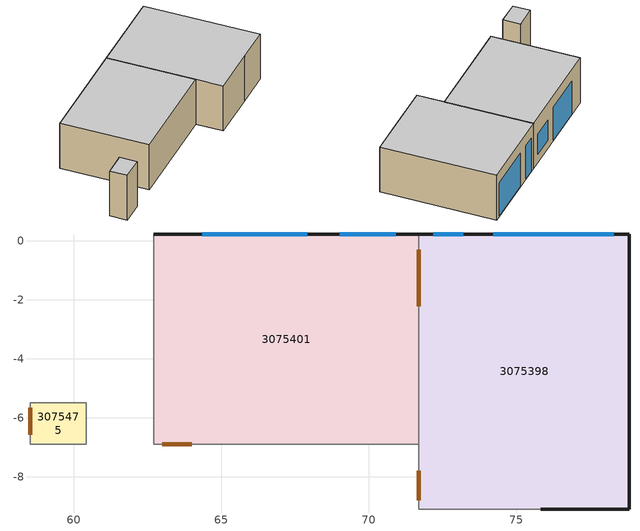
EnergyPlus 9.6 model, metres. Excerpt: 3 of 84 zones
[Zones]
3075401
 floor ground (7595720): 71.7,0.23 71.7,-6.9 62.7,-6.9 62.7,0.23 z46.64
 wall outside (7491882): 71.7,0.23 62.7,0.23 z46.64:50.68
 wall to 3075398 (7514533_Adjacent): 71.7,-6.9 71.7,0.23 z46.64:50.68
 wall to 3075364 (7515037): 62.7,-6.9 71.7,-6.9 z46.64:50.68
 wall to 3075375 (7515233): 62.7,0.23 62.7,-6.9 z46.64:50.68
 window (7537627): 67.92,0.23 64.35,0.23 z46.66:49.66
 window (7537741): 70.91,0.23 69.01,0.23 z47.4:49.2
 door inside (7559049): 71.7,-2.21 71.7,-0.3 z46.65:48.76
 door inside (7559370): 62.99,-6.9 64,-6.9 z46.65:48.76
 ceiling to 3075620 (7600772): 71.7,-6.9 71.7,0.23 62.7,0.23 62.7,-6.9 z50.68
3075398
 floor ground (7595720): 78.83,0.23 78.83,-9.09 71.7,-9.09 71.7,0.23 z46.64
 wall outside (7491699): 75.83,-9.09 78.83,-9.09 z46.64:50.68
 wall outside (7491806): 78.83,-9.09 78.83,0.23 z46.64:50.68
 wall outside (7491882): 78.83,0.23 71.7,0.23 z46.64:50.68
 wall to 3075364 (7514227): 71.7,-9.09 75.83,-9.09 z46.64:50.68
 wall to 3075364 (7514533): 71.7,-6.9 71.7,-9.09 z46.64:50.68
 window (7538308): 78.3,0.23 74.22,0.23 z46.66:49.66
 window (7538232): 73.2,0.23 72.18,0.23 z46.66:49.66
 door inside (7559431): 71.7,-7.79 71.7,-8.8 z46.65:48.76
 ceiling to 3075618 (7600772): 78.83,-9.09 78.83,0.23 71.7,0.23 71.7,-9.09 z50.68
3075475
 floor ground (7595720): 60.41,-5.49 60.41,-6.9 58.52,-6.9 58.52,-5.49 z46.64
 wall to 3075364 (7515393): 58.52,-6.9 60.41,-6.9 z46.64:50.68
 wall to 3075375 (7557749): 60.41,-6.9 60.41,-5.49 z46.64:50.68
 wall to 3075472 (7557750_Adjacent): 58.52,-5.49 58.52,-6.9 z46.64:50.68
 wall to 3075651 (7557751_Adjacent): 60.41,-5.49 58.52,-5.49 z46.64:50.68
 door inside (7558647): 58.52,-5.66 58.52,-6.57 z46.65:48.76
 ceiling to 3075660 (7600772): 60.41,-6.9 60.41,-5.49 58.52,-5.49 58.52,-6.9 z50.68
[Schedule:Compact]
3075433_NORM: Through: 08/31, For: AllDays, Until: 24:00, 0, Through: 09/01, For: AllDays, Until: 07:30, 0, Until: 08:00, 0.3, Until: 08:30, 0.7, Until: 09:00, 0, Until: 09:30, 0, Until: 10:00, 0.9, Until: 10:30, 0.9, Until: 11:00, 0.4, Until: 11:30, 0.4, Until: 12:00, 0.4, Until: 12:30, 0.4, Until: 13:00, 0, Until: 13:30, 1, Until: 14:00, 1, Until: 14:30, 0.9, Until: 15:00, 0.9, Until: 15:30, 0, Until: 16:00, 0.9, Until: 16:30, 0.9, Until: 17:00, 0.8, Until: 17:30, 0.4, Until: 24:00, 0, Through: 09/02, For: AllDays, Until: 07:30, 0, Until: 08:00, 0.1, Until: 08:30, 0.2, Until: 09:00, 0, Until: 09:30, 0.4, Until: 10:00, 0.4, Until: 10:30, 0.6, Until: 11:00, 0.6, Until: 11:30, 0, Until: 12:00, 0.5, Until: 12:30, 0.5, Until: 13:00, 0, Until: 13:30, 0.3, Until: 14:00, 0.3, Until: 14:30, 0.3, Until: 15:00, 0.3, Until: 15:30, 1, Until: 16:00, 1, Until: 16:30, 0, Until: 17:00, 0, Until: 17:30, 0, Until: 24:00, 0, Through: 09/03, For: AllDays, Until: 07:30, 0, Until: 08:00, 0.2, Until: 08:30, 0.5, Until: 09:00, 0, Until: 09:30, 0, Until: 10:00, 1, Until: 10:30, 1, Until: 11:00, 1, Until: 11:30, 0, Until: 12:00, 0.4, Until: 12:30, 0.4, Until: 13:00, 0.4, Until: 13:30, 0.4, Until: 14:00, 0.4, Until: 14:30, 0.3, Until: 15:00, 0.3, Until: 15:30, 0.3, Until: 16:00, 0, Until: 16:30, 0, Until: 17:00, 0, Until: 17:30, 0, Until: 24:00, 0, Through: 09/04, For: AllDays, Until: 07:30, 0, Until: 08:00, 0.3, Until: 08:30, 0.7, Until: 09:00, 0.7, Until: 09:30, 0, Until: 10:00, 0.4, Until: 10:30, 0.4, Until: 11:00, 0.9, Until: 11:30, 0.9, Until: 12:00, 1, Until: 12:30, 1, Until: 13:00, 0, Until: 13:30, 0, Until: 14:00, 0.5, Until: 14:30, 0.5, Until: 15:00, 0, Until: 15:30, 0, Until: 16:00, 0.1, Until: 16:30, 0.1, Until: 17:00, 0, Until: 17:30, 0, Until: 24:00, 0, Through: 09/05, For: AllDays, Until: 07:30, 0, Until: 08:00, 0, Until: 08:30, 0, Until: 09:00, 0, Until: 09:30, 0, Until: 10:00, 0, Until: 10:30, 0, Until: 11:00, 0, Until: 11:30, 0, Until: 12:00, 0, Until: 12:30, 0, Until: 13:00, 0, Until: 13:30, 0, Until: 14:00, 0, Until: 14:30, 0, Until: 15:00, 0, Until: 15:30, 0, Until: 16:00, 0, Until: 16:30, 0, Until: 17:00, 0, Until: 17:30, 0, Until: 24:00, 0, Through: 09/06, For: AllDays, Until: 07:30, 0, Until: 08:00, 0, Until: 08:30, 0, Until: 09:00, 0, Until: 09:30, 0, Until: 10:00, 0, Until: 10:30, 0, Until: 11:00, 0, Until: 11:30, 0, Until: 12:00, 0, Until: 12:30, 0, Until: 13:00, 0, Until: 13:30, 0, Until: 14:00, 0, Until: 14:30, 0, Until: 15:00, 0, Until: 15:30, 0, Until: 16:00, 0, Until: 16:30, 0, Until: 17:00, 0, Until: 17:30, 0, Until: 24:00, 0, Through: 09/07, For: AllDays, Until: 07:30, 0, Until: 08:00, 0.2, Until: 08:30, 0.3, Until: 09:00, 0.3, Until: 09:30, 0.3, Until: 10:00, 0.3, Until: 10:30, 0.3, Until: 11:00, 0.3, Until: 11:30, 0, Until: 12:00, 0, Until: 12:30, 1, Until: 13:00, 1, Until: 13:30, 0, Until: 14:00, 0, Until: 14:30, 0.3, Until: 15:00, 0.3, Until: 15:30, 0.3, Until: 16:00, 0.3, Until: 16:30, 0, Until: 17:00, 0, Until: 17:30, 0, Until: 24:00, 0, Through: 09/08, For: AllDays, Until: 07:30, 0, Until: 08:00, 0.3, Until: 08:30, 0.5, Until: 09:00, 0.2, Until: 09:30, 0.2, Until: 10:00, 0.3, Until: 10:30, 0.3, Until: 11:00, 0.2, Until: 11:30, 0.2, Until: 12:00, 0.3, Until: 12:30, 0.3, Until: 13:00, 0.3, Until: 13:30, 0, Until: 14:00, 0.2, Until: 14:30, 0.2, Until: 15:00, 0.3, Until: 15:30, 0.3, Until: 16:00, 0.1, Until: 16:30, 0.1, Until: 17:00, 1, Until: 17:30, 0.5, Until: 24:00, 0, Through: 09/09, For: AllDays, Until: 07:30, 0, Until: 08:00, 0.1, Until: 08:30, 0.2, Until: 09:00, 0, Until: 09:30, 0, Until: 10:00, 0.3, Until: 10:30, 0.3, Until: 11:00, 0, Until: 11:30, 1, Until: 12:00, 1, Until: 12:30, 0, Until: 13:00, 0, Until: 13:30, 0, Until: 14:00, 0, Until: 14:30, 0.3, Until: 15:00, 0.3, Until: 15:30, 0.2, Until: 16:00, 0.2, Until: 16:30, 0.1, Until: 17:00, 0.1, Until: 17:30, 0, Until: 24:00, 0, Through: 09/10, For: AllDays, Until: 07:30, 0, Until: 08:00, 0.1, Until: 08:30, 0.2, Until: 09:00, 0.8, Until: 09:30, 0.8, Until: 10:00, 1, Until: 10:30, 1, Until: 11:00, 0.6, Until: 11:30, 0.6, Until: 12:00, 0.6, Until: 12:30, 0.6, Until: 13:00, 0.6, Until: 13:30, 0.6, Until: 14:00, 0, Until: 14:30, 0.6, Until: 15:00, 0.6, Until: 15:30, 0.4, Until: 16:00, 0.4, Until: 16:30, 0.4, Until: 17:00, 0.4, Until: 17:30, 0.2, Until: 24:00, 0, Through: 09/11, For: AllDays, Until: 07:30, 0, Until: 08:00, 0.3, Until: 08:30, 0.5, Until: 09:00, 1, Until: 09:30, 1, Until: 10:00, 1, Until: 10:30, 1, Until: 11:00, 0, Until: 11:30, 0, Until: 12:00, 0.2, Until: 12:30, 0.2, Until: 13:00, 1, Until: 13:30, 1, Until: 14:00, 0.6, Until: 14:30, 0.6, Until: 15:00, 0.6, Until: 15:30, 0.6, Until: 16:00, 0, Until: 16:30, 0, Until: 17:00, 0, Until: 17:30, 0, Until: 24:00, 0, Through: 09/12, For: AllDays, Until: 07:30, 0, Until: 08:00, 0, Until: 08:30, 0, Until: 09:00, 0, Until: 09:30, 0, Until: 10:00, 0, Until: 10:30, 0, Until: 11:00, 0, Until: 11:30, 0, Until: 12:00, 0, Until: 12:30, 0, Until: 13:00, 0, Until: 13:30, 0, Until: 14:00, 0, Until: 14:30, 0, Until: 15:00, 0, Until: 15:30, 0, Until: 16:00, 0, Until: 16:30, 0, Until: 17:00, 0, Until: 17:30, 0, Until: 24:00, 0, Through: 09/13, For: AllDays, Until: 07:30, 0, Until: 08:00, 0, Until: 08:30, 0, Until: 09:00, 0, Until: 09:30, 0, Until: 10:00, 0, Until: 10:30, 0, Until: 11:00, 0, Until: 11:30, 0, Until: 12:00, 0, Until: 12:30, 0, Until: 13:00, 0, Until: 13:30, 0, Until: 14:00, 0, Until: 14:30, 0, Until: 15:00, 0, Until: 15:30, 0, Until: 16:00, 0, Until: 16:30, 0, Until: 17:00, 0, Until: 17:30, 0, Until: 24:00, 0, Through: 09/14, For: AllDays, Until: 07:30, 0, Until: 08:00, 0.1, Until: 08:30, 0.2, Until: 09:00, 0.2, Until: 09:30, 0.2, Until: 10:00, 0.2, Until: 10:30, 0.2, Until: 11:00, 0.2, Until: 11:30, 0.2, Until: 12:00, 0.2, Until: 12:30, 0.9, Until: 13:00, 0.9, Until: 13:30, 0.9, Until: 14:00, 0.9, Until: 14:30, 0, Until: 15:00, 0.2, Until: 15:30, 0.2, Until: 16:00, 0.2, Until: 16:30, 0.2, Until: 17:00, 0.2, Until: 17:30, 0.1, Until: 24:00, 0, Through: 09/15, For: AllDays, Until: 07:30, 0, Until: 08:00, 0.2, Until: 08:30, 0.4, Until: 09:00, 1, Until: 09:30, 1, Until: 10:00, 1, Until: 10:30, 0, Until: 11:00, 0, Until: 11:30, 0, Until: 12:00, 0.1, Until: 12:30, 0.1, Until: 13:00, 0, Until: 13:30, 0, Until: 14:00, 0.3, Until: 14:30, 0.3, Until: 15:00, 0, Until: 15:30, 0, Until: 16:00, 0, Until: 16:30, 0.1, Until: 17:00, 0.1, Until: 17:30, 0.1, Until: 24:00, 0, Through: 09/16, For: AllDays, Until: 07:30, 0, Until: 08:00, 0.1, Until: 08:30, 0.1, Until: 09:00, 0.1, Until: 09:30, 0, Until: 10:00, 0.2, Until: 10:30, 0.2, Until: 11:00, 0, Until: 11:30, 0, Until: 12:00, 0, Until: 12:30, 0, Until: 13:00, 0.7, Until: 13:30, 0.7, Until: 14:00, 0.7, Until: 14:30, 0, Until: 15:00, 1, Until: 15:30, 1, Until: 16:00, 0, Until: 16:30, 0, Until: 17:00, 0, Until: 17:30, 0, Until: 24:00, 0, Through: 09/17, For: AllDays, Until: 07:30, 0, Until: 08:00, 0.3, Until: 08:30, 0.6, Until: 09:00, 0.6, Until: 09:30, 0.7, Until: 10:00, 0.7, Until: 10:30, 0.7, Until: 11:00, 0.7, Until: 11:30, 0, Until: 12:00, 0.5, Until: 12:30, 0.5, Until: 13:00, 0.5, Until: 13:30, 0, Until: 14:00, 1, Until: 14:30, 1, Until: 15:00, 1, Until: 15:30, 0, Until: 16:00, 0.3, Until: 16:30, 0.3, Until: 17:00, 0, Until: 17:30, 0, Until: 24:00, 0, Through: 09/18, For: AllDays, Until: 07:30, 0, Until: 08:00, 0.2, Until: 08:30, 0.3, Until: 09:00, 0.3, Until: 09:30, 0, Until: 10:00, 0, Until: 10:30, 1, Until: 11:00, 1, Until: 11:30, 0, Until: 12:00, 0.2, Until: 12:30, 0.2, Until: 13:00, 0.2, Until: 13:30, 0, Until: 14:00, 0.4, Until: 14:30, 0.4, Until: 15:00, 0.4, Until: 15:30, 0, Until: 16:00, 0, Until: 16:30, 0.2, Until: 17:00, 0.2, Until: 17:30, 0.1, Until: 24:00, 0, Through: 09/19, For: AllDays, Until: 07:30, 0, Until: 08:00, 0, Until: 08:30, 0, Until: 09:00, 0, Until: 09:30, 0, Until: 10:00, 0, Until: 10:30, 0, Until: 11:00, 0, Until: 11:30, 0, Until: 12:00, 0, Until: 12:30, 0, Until: 13:00, 0, Until: 13:30, 0, Until: 14:00, 0, Until: 14:30, 0, Until: 15:00, 0, Until: 15:30, 0, Until: 16:00, 0, Until: 16:30, 0, Until: 17:00, 0, Until: 17:30, 0, Until: 24:00, 0, Through: 09/20, For: AllDays, Until: 07:30, 0, Until: 08:00, 0, Until: 08:30, 0, Until: 09:00, 0, Until: 09:30, 0, Until: 10:00, 0, Until: 10:30, 0, Until: 11:00, 0, Until: 11:30, 0, Until: 12:00, 0, Until: 12:30, 0, Until: 13:00, 0, Until: 13:30, 0, Until: 14:00, 0, Until: 14:30, 0, Until: 15:00, 0, Until: 15:30, 0, Until: 16:00, 0, Until: 16:30, 0, Until: 17:00, 0, Until: 17:30, 0, Until: 24:00, 0, Through: 09/21, For: AllDays, Until: 07:30, 0, Until: 08:00, 0.5, Until: 08:30, 0.9, Until: 09:00, 0, Until: 09:30, 0, Until: 10:00, 0.9, Until: 10:30, 0.9, Until: 11:00, 0, Until: 11:30, 0, Until: 12:00, 0, Until: 12:30, 0, Until: 13:00, 0.2, Until: 13:30, 0.2, Until: 14:00, 0, Until: 14:30, 0, Until: 15:00, 1, Until: 15:30, 1, Until: 16:00, 0, Until: 16:30, 0.7, Until: 17:00, 0.7, Until: 17:30, 0.3, Until: 24:00, 0, Through: 09/22, For: AllDays, Until: 07:30, 0, Until: 08:00, 0, Until: 08:30, 0, Until: 09:00, 0, Until: 09:30, 0, Until: 10:00, 0, Until: 10:30, 0, Until: 11:00, 0, Until: 11:30, 0, Until: 12:00, 0, Until: 12:30, 0, Until: 13:00, 0, Until: 13:30, 0, Until: 14:00, 0, Until: 14:30, 0, Until: 15:00, 0, Until: 15:30, 0, Until: 16:00, 0, Until: 16:30, 0, Until: 17:00, 0, Until: 17:30, 0, Until: 24:00, 0, Through: 09/23, For: AllDays, Until: 07:30, 0, Until: 08:00, 0.2, Until: 08:30, 0.4, Until: 09:00, 0, Until: 09:30, 0, Until: 10:00, 0, Until: 10:30, 0.3, Until: 11:00, 0.3, Until: 11:30, 0, Until: 12:00, 0.3, Until: 12:30, 0.3, Until: 13:00, 0, Until: 13:30, 1, Until: 14:00, 1, Until: 14:30, 0, Until: 15:00, 0.1, Until: 15:30, 0.1, Until: 16:00, 0.1, Until: 16:30, 0, Until: 17:00, 0.1, Until: 17:30, 0.1, Until: 24:00, 0, Through: 09/24, For: AllDays, Until: 07:30, 0, Until: 08:00, 0.2, Until: 08:30, 0.4, Until: 09:00, 0, Until: 09:30, 0, Until: 10:00, 0.2, Until: 10:30, 0.2, Until: 11:00, 0.2, Until: 11:30, 0.2, Until: 12:00, 0.2, Until: 12:30, 0.2, Until: 13:00, 0.2, Until: 13:30, 0.2, Until: 14:00, 0.2, Until: 14:30, 0.2, Until: 15:00, 0.2, Until: 15:30, 1, Until: 16:00, 1, Until: 16:30, 0, Until: 17:00, 0.2, Until: 17:30, 0.1, Until: 24:00, 0, Through: 09/25, For: AllDays, Until: 07:30, 0, Until: 08:00, 0.5, Until: 08:30, 1, Until: 09:00, 0, Until: 09:30, 0.6, Until: 10:00, 0.6, Until: 10:30, 0.6, Until: 11:00, 0.6, Until: 11:30, 0.6, Until: 12:00, 0.9, Until: 12:30, 0.9, Until: 13:00, 0.9, Until: 13:30, 0, Until: 14:00, 0, Until: 14:30, 0.2, Until: 15:00, 0.2, Until: 15:30, 0, Until: 16:00, 0, Until: 16:30, 0, Until: 17:00, 0.1, Until: 17:30, 0, Until: 24:00, 0, Through: 09/26, For: AllDays, Until: 07:30, 0, Until: 08:00, 0, Until: 08:30, 0, Until: 09:00, 0, Until: 09:30, 0, Until: 10:00, 0, Until: 10:30, 0, Until: 11:00, 0, Until: 11:30, 0, Until: 12:00, 0, Until: 12:30, 0, Until: 13:00, 0, Until: 13:30, 0, Until: 14:00, 0, Until: 14:30, 0, Until: 15:00, 0, Until: 15:30, 0, Until: 16:00, 0, Until: 16:30, 0, Until: 17:00, 0, Until: 17:30, 0, Until: 24:00, 0, Through: 09/27, For: AllDays, Until: 07:30, 0, Until: 08:00, 0, Until: 08:30, 0, Until: 09:00, 0, Until: 09:30, 0, Until: 10:00, 0, Until: 10:30, 0, Until: 11:00, 0, Until: 11:30, 0, Until: 12:00, 0, Until: 12:30, 0, Until: 13:00, 0, Until: 13:30, 0, Until: 14:00, 0, Until: 14:30, 0, Until: 15:00, 0, Until: 15:30, 0, Until: 16:00, 0, Until: 16:30, 0, Until: 17:00, 0, Until: 17:30, 0, Until: 24:00, 0, Through: 09/28, For: AllDays, Until: 07:30, 0, Until: 08:00, 0.1, Until: 08:30, 0.2, Until: 09:00, 0.2, Until: 09:30, 0.2, Until: 10:00, 1, Until: 10:30, 1, Until: 11:00, 1, Until: 11:30, 0, Until: 12:00, 0.9, Until: 12:30, 0.9, Until: 13:00, 0.9, Until: 13:30, 0.7, Until: 14:00, 0.7, Until: 14:30, 0, Until: 15:00, 0.3, Until: 15:30, 0.3, Until: 16:00, 0.3, Until: 16:30, 0.3, Until: 17:00, 1, Until: 17:30, 0.5, Until: 24:00, 0, Through: 09/29, For: AllDays, Until: 07:30, 0, Until: 08:00, 0.4, Until: 08:30, 0.7, Until: 09:00, 0.7, Until: 09:30, 0.1, Until: 10:00, 0.1, Until: 10:30, 0.4, Until: 11:00, 0.4, Until: 11:30, 1, Until: 12:00, 1, Until: 12:30, 1, Until: 13:00, 0, Until: 13:30, 0, Until: 14:00, 0.2, Until: 14:30, 0.2, Until: 15:00, 0.5, Until: 15:30, 0.5, Until: 16:00, 0.5, Until: 16:30, 0.6, Until: 17:00, 0.6, Until: 17:30, 0.3, Until: 24:00, 0, Through: 09/30, For: AllDays, Until: 07:30, 0, Until: 08:00, 0, Until: 08:30, 0, Until: 09:00, 0, Until: 09:30, 0, Until: 10:00, 0, Until: 10:30, 0, Until: 11:00, 0, Until: 11:30, 0, Until: 12:00, 0, Until: 12:30, 0, Until: 13:00, 0, Until: 13:30, 0, Until: 14:00, 0, Until: 14:30, 0, Until: 15:00, 0, Until: 15:30, 0, Until: 16:00, 0, Until: 16:30, 0, Until: 17:00, 0, Until: 17:30, 0, Until: 24:00, 0, Through: 12/31, For: AllDays, Until: 24:00, 0
3075433_L: Through: 08/31, For: AllDays, Until: 24:00, 0, Through: 09/01, For: AllDays, Until: 07:30, 0, Until: 08:00, 1, Until: 08:30, 1, Until: 09:00, 0, Until: 09:30, 0, Until: 10:00, 1, Until: 10:30, 1, Until: 11:00, 1, Until: 11:30, 1, Until: 12:00, 1, Until: 12:30, 1, Until: 13:00, 0, Until: 13:30, 1, Until: 14:00, 1, Until: 14:30, 1, Until: 15:00, 1, Until: 15:30, 0, Until: 16:00, 1, Until: 16:30, 1, Until: 17:00, 1, Until: 17:30, 1, Until: 24:00, 0, Through: 09/02, For: AllDays, Until: 07:30, 0, Until: 08:00, 1, Until: 08:30, 1, Until: 09:00, 0, Until: 09:30, 1, Until: 10:00, 1, Until: 10:30, 1, Until: 11:00, 1, Until: 11:30, 0, Until: 12:00, 1, Until: 12:30, 1, Until: 13:00, 0, Until: 13:30, 1, Until: 14:00, 1, Until: 14:30, 1, Until: 15:00, 1, Until: 15:30, 1, Until: 16:00, 1, Until: 16:30, 0, Until: 17:00, 0, Until: 17:30, 0, Until: 24:00, 0, Through: 09/03, For: AllDays, Until: 07:30, 0, Until: 08:00, 1, Until: 08:30, 1, Until: 09:00, 0, Until: 09:30, 0, Until: 10:00, 1, Until: 10:30, 1, Until: 11:00, 1, Until: 11:30, 0, Until: 12:00, 1, Until: 12:30, 1, Until: 13:00, 1, Until: 13:30, 1, Until: 14:00, 1, Until: 14:30, 1, Until: 15:00, 1, Until: 15:30, 1, Until: 16:00, 0, Until: 16:30, 0, Until: 17:00, 0, Until: 17:30, 0, Until: 24:00, 0, Through: 09/04, For: AllDays, Until: 07:30, 0, Until: 08:00, 1, Until: 08:30, 1, Until: 09:00, 1, Until: 09:30, 0, Until: 10:00, 1, Until: 10:30, 1, Until: 11:00, 1, Until: 11:30, 1, Until: 12:00, 1, Until: 12:30, 1, Until: 13:00, 0, Until: 13:30, 0, Until: 14:00, 1, Until: 14:30, 1, Until: 15:00, 0, Until: 15:30, 0, Until: 16:00, 1, Until: 16:30, 1, Until: 17:00, 0, Until: 17:30, 0, Until: 24:00, 0, Through: 09/05, For: AllDays, Until: 07:30, 0, Until: 08:00, 0, Until: 08:30, 0, Until: 09:00, 0, Until: 09:30, 0, Until: 10:00, 0, Until: 10:30, 0, Until: 11:00, 0, Until: 11:30, 0, Until: 12:00, 0, Until: 12:30, 0, Until: 13:00, 0, Until: 13:30, 0, Until: 14:00, 0, Until: 14:30, 0, Until: 15:00, 0, Until: 15:30, 0, Until: 16:00, 0, Until: 16:30, 0, Until: 17:00, 0, Until: 17:30, 0, Until: 24:00, 0, Through: 09/06, For: AllDays, Until: 07:30, 0, Until: 08:00, 0, Until: 08:30, 0, Until: 09:00, 0, Until: 09:30, 0, Until: 10:00, 0, Until: 10:30, 0, Until: 11:00, 0, Until: 11:30, 0, Until: 12:00, 0, Until: 12:30, 0, Until: 13:00, 0, Until: 13:30, 0, Until: 14:00, 0, Until: 14:30, 0, Until: 15:00, 0, Until: 15:30, 0, Until: 16:00, 0, Until: 16:30, 0, Until: 17:00, 0, Until: 17:30, 0, Until: 24:00, 0, Through: 09/07, For: AllDays, Until: 07:30, 0, Until: 08:00, 1, Until: 08:30, 1, Until: 09:00, 1, Until: 09:30, 1, Until: 10:00, 1, Until: 10:30, 1, Until: 11:00, 1, Until: 11:30, 0, Until: 12:00, 0, Until: 12:30, 1, Until: 13:00, 1, Until: 13:30, 0, Until: 14:00, 0, Until: 14:30, 1, Until: 15:00, 1, Until: 15:30, 1, Until: 16:00, 1, Until: 16:30, 0, Until: 17:00, 0, Until: 17:30, 0, Until: 24:00, 0, Through: 09/08, For: AllDays, Until: 07:30, 0, Until: 08:00, 1, Until: 08:30, 1, Until: 09:00, 1, Until: 09:30, 1, Until: 10:00, 1, Until: 10:30, 1, Until: 11:00, 1, Until: 11:30, 1, Until: 12:00, 1, Until: 12:30, 1, Until: 13:00, 1, Until: 13:30, 0, Until: 14:00, 1, Until: 14:30, 1, Until: 15:00, 1, Until: 15:30, 1, Until: 16:00, 1, Until: 16:30, 1, Until: 17:00, 1, Until: 17:30, 1, Until: 24:00, 0, Through: 09/09, For: AllDays, Until: 07:30, 0, Until: 08:00, 1, Until: 08:30, 1, Until: 09:00, 0, Until: 09:30, 0, Until: 10:00, 1, Until: 10:30, 1, Until: 11:00, 0, Until: 11:30, 1, Until: 12:00, 1, Until: 12:30, 0, Until: 13:00, 0, Until: 13:30, 0, Until: 14:00, 0, Until: 14:30, 1, Until: 15:00, 1, Until: 15:30, 1, Until: 16:00, 1, Until: 16:30, 1, Until: 17:00, 1, Until: 17:30, 0, Until: 24:00, 0, Through: 09/10, For: AllDays, Until: 07:30, 0, Until: 08:00, 1, Until: 08:30, 1, Until: 09:00, 1, Until: 09:30, 1, Until: 10:00, 1, Until: 10:30, 1, Until: 11:00, 1, Until: 11:30, 1, Until: 12:00, 1, Until: 12:30, 1, Until: 13:00, 1, Until: 13:30, 1, Until: 14:00, 0, Until: 14:30, 1, Until: 15:00, 1, Until: 15:30, 1, Until: 16:00, 1, Until: 16:30, 1, Until: 17:00, 1, Until: 17:30, 1, Until: 24:00, 0, Through: 09/11, For: AllDays, Until: 07:30, 0, Until: 08:00, 1, Until: 08:30, 1, Until: 09:00, 1, Until: 09:30, 1, Until: 10:00, 1, Until: 10:30, 1, Until: 11:00, 0, Until: 11:30, 0, Until: 12:00, 1, Until: 12:30, 1, Until: 13:00, 1, Until: 13:30, 1, Until: 14:00, 1, Until: 14:30, 1, Until: 15:00, 1, Until: 15:30, 1, Until: 16:00, 0, Until: 16:30, 0, Until: 17:00, 0, Until: 17:30, 0, Until: 24:00, 0, Through: 09/12, For: AllDays, Until: 07:30, 0, Until: 08:00, 0, Until: 08:30, 0, Until: 09:00, 0, Until: 09:30, 0, Until: 10:00, 0, Until: 10:30, 0, Until: 11:00, 0, Until: 11:30, 0, Until: 12:00, 0, Until: 12:30, 0, Until: 13:00, 0, Until: 13:30, 0, Until: 14:00, 0, Until: 14:30, 0, Until: 15:00, 0, Until: 15:30, 0, Until: 16:00, 0, Until: 16:30, 0, Until: 17:00, 0, Until: 17:30, 0, Until: 24:00, 0, Through: 09/13, For: AllDays, Until: 07:30, 0, Until: 08:00, 0, Until: 08:30, 0, Until: 09:00, 0, Until: 09:30, 0, Until: 10:00, 0, Until: 10:30, 0, Until: 11:00, 0, Until: 11:30, 0, Until: 12:00, 0, Until: 12:30, 0, Until: 13:00, 0, Until: 13:30, 0, Until: 14:00, 0, Until: 14:30, 0, Until: 15:00, 0, Until: 15:30, 0, Until: 16:00, 0, Until: 16:30, 0, Until: 17:00, 0, Until: 17:30, 0, Until: 24:00, 0, Through: 09/14, For: AllDays, Until: 07:30, 0, Until: 08:00, 1, Until: 08:30, 1, Until: 09:00, 1, Until: 09:30, 1, Until: 10:00, 1, Until: 10:30, 1, Until: 11:00, 1, Until: 11:30, 1, Until: 12:00, 1, Until: 12:30, 1, Until: 13:00, 1, Until: 13:30, 1, Until: 14:00, 1, Until: 14:30, 0, Until: 15:00, 1, Until: 15:30, 1, Until: 16:00, 1, Until: 16:30, 1, Until: 17:00, 1, Until: 17:30, 1, Until: 24:00, 0, Through: 09/15, For: AllDays, Until: 07:30, 0, Until: 08:00, 1, Until: 08:30, 1, Until: 09:00, 1, Until: 09:30, 1, Until: 10:00, 1, Until: 10:30, 0, Until: 11:00, 0, Until: 11:30, 0, Until: 12:00, 1, Until: 12:30, 1, Until: 13:00, 0, Until: 13:30, 0, Until: 14:00, 1, Until: 14:30, 1, Until: 15:00, 0, Until: 15:30, 0, Until: 16:00, 0, Until: 16:30, 1, Until: 17:00, 1, Until: 17:30, 1, Until: 24:00, 0, Through: 09/16, For: AllDays, Until: 07:30, 0, Until: 08:00, 1, Until: 08:30, 1, Until: 09:00, 1, Until: 09:30, 0, Until: 10:00, 1, Until: 10:30, 1, Until: 11:00, 0, Until: 11:30, 0, Until: 12:00, 0, Until: 12:30, 0, Until: 13:00, 1, Until: 13:30, 1, Until: 14:00, 1, Until: 14:30, 0, Until: 15:00, 1, Until: 15:30, 1, Until: 16:00, 0, Until: 16:30, 0, Until: 17:00, 0, Until: 17:30, 0, Until: 24:00, 0, Through: 09/17, For: AllDays, Until: 07:30, 0, Until: 08:00, 1, Until: 08:30, 1, Until: 09:00, 1, Until: 09:30, 1, Until: 10:00, 1, Until: 10:30, 1, Until: 11:00, 1, Until: 11:30, 0, Until: 12:00, 1, Until: 12:30, 1, Until: 13:00, 1, Until: 13:30, 0, Until: 14:00, 1, Until: 14:30, 1, Until: 15:00, 1, Until: 15:30, 0, Until: 16:00, 1, Until: 16:30, 1, Until: 17:00, 0, Until: 17:30, 0, Until: 24:00, 0, Through: 09/18, For: AllDays, Until: 07:30, 0, Until: 08:00, 1, Until: 08:30, 1, Until: 09:00, 1, Until: 09:30, 0, Until: 10:00, 0, Until: 10:30, 1, Until: 11:00, 1, Until: 11:30, 0, Until: 12:00, 1, Until: 12:30, 1, Until: 13:00, 1, Until: 13:30, 0, Until: 14:00, 1, Until: 14:30, 1, Until: 15:00, 1, Until: 15:30, 0, Until: 16:00, 0, Until: 16:30, 1, Until: 17:00, 1, Until: 17:30, 1, Until: 24:00, 0, Through: 09/19, For: AllDays, Until: 07:30, 0, Until: 08:00, 0, Until: 08:30, 0, Until: 09:00, 0, Until: 09:30, 0, Until: 10:00, 0, Until: 10:30, 0, Until: 11:00, 0, Until: 11:30, 0, Until: 12:00, 0, Until: 12:30, 0, Until: 13:00, 0, Until: 13:30, 0, Until: 14:00, 0, Until: 14:30, 0, Until: 15:00, 0, Until: 15:30, 0, Until: 16:00, 0, Until: 16:30, 0, Until: 17:00, 0, Until: 17:30, 0, Until: 24:00, 0, Through: 09/20, For: AllDays, Until: 07:30, 0, Until: 08:00, 0, Until: 08:30, 0, Until: 09:00, 0, Until: 09:30, 0, Until: 10:00, 0, Until: 10:30, 0, Until: 11:00, 0, Until: 11:30, 0, Until: 12:00, 0, Until: 12:30, 0, Until: 13:00, 0, Until: 13:30, 0, Until: 14:00, 0, Until: 14:30, 0, Until: 15:00, 0, Until: 15:30, 0, Until: 16:00, 0, Until: 16:30, 0, Until: 17:00, 0, Until: 17:30, 0, Until: 24:00, 0, Through: 09/21, For: AllDays, Until: 07:30, 0, Until: 08:00, 1, Until: 08:30, 1, Until: 09:00, 0, Until: 09:30, 0, Until: 10:00, 1, Until: 10:30, 1, Until: 11:00, 0, Until: 11:30, 0, Until: 12:00, 0, Until: 12:30, 0, Until: 13:00, 1, Until: 13:30, 1, Until: 14:00, 0, Until: 14:30, 0, Until: 15:00, 1, Until: 15:30, 1, Until: 16:00, 0, Until: 16:30, 1, Until: 17:00, 1, Until: 17:30, 1, Until: 24:00, 0, Through: 09/22, For: AllDays, Until: 07:30, 0, Until: 08:00, 0, Until: 08:30, 0, Until: 09:00, 0, Until: 09:30, 0, Until: 10:00, 0, Until: 10:30, 0, Until: 11:00, 0, Until: 11:30, 0, Until: 12:00, 0, Until: 12:30, 0, Until: 13:00, 0, Until: 13:30, 0, Until: 14:00, 0, Until: 14:30, 0, Until: 15:00, 0, Until: 15:30, 0, Until: 16:00, 0, Until: 16:30, 0, Until: 17:00, 0, Until: 17:30, 0, Until: 24:00, 0, Through: 09/23, For: AllDays, Until: 07:30, 0, Until: 08:00, 1, Until: 08:30, 1, Until: 09:00, 0, Until: 09:30, 0, Until: 10:00, 0, Until: 10:30, 1, Until: 11:00, 1, Until: 11:30, 0, Until: 12:00, 1, Until: 12:30, 1, Until: 13:00, 0, Until: 13:30, 1, Until: 14:00, 1, Until: 14:30, 0, Until: 15:00, 1, Until: 15:30, 1, Until: 16:00, 1, Until: 16:30, 0, Until: 17:00, 1, Until: 17:30, 1, Until: 24:00, 0, Through: 09/24, For: AllDays, Until: 07:30, 0, Until: 08:00, 1, Until: 08:30, 1, Until: 09:00, 0, Until: 09:30, 0, Until: 10:00, 1, Until: 10:30, 1, Until: 11:00, 1, Until: 11:30, 1, Until: 12:00, 1, Until: 12:30, 1, Until: 13:00, 1, Until: 13:30, 1, Until: 14:00, 1, Until: 14:30, 1, Until: 15:00, 1, Until: 15:30, 1, Until: 16:00, 1, Until: 16:30, 0, Until: 17:00, 1, Until: 17:30, 1, Until: 24:00, 0, Through: 09/25, For: AllDays, Until: 07:30, 0, Until: 08:00, 1, Until: 08:30, 1, Until: 09:00, 0, Until: 09:30, 1, Until: 10:00, 1, Until: 10:30, 1, Until: 11:00, 1, Until: 11:30, 1, Until: 12:00, 1, Until: 12:30, 1, Until: 13:00, 1, Until: 13:30, 0, Until: 14:00, 0, Until: 14:30, 1, Until: 15:00, 1, Until: 15:30, 0, Until: 16:00, 0, Until: 16:30, 0, Until: 17:00, 1, Until: 17:30, 0, Until: 24:00, 0, Through: 09/26, For: AllDays, Until: 07:30, 0, Until: 08:00, 0, Until: 08:30, 0, Until: 09:00, 0, Until: 09:30, 0, Until: 10:00, 0, Until: 10:30, 0, Until: 11:00, 0, Until: 11:30, 0, Until: 12:00, 0, Until: 12:30, 0, Until: 13:00, 0, Until: 13:30, 0, Until: 14:00, 0, Until: 14:30, 0, Until: 15:00, 0, Until: 15:30, 0, Until: 16:00, 0, Until: 16:30, 0, Until: 17:00, 0, Until: 17:30, 0, Until: 24:00, 0, Through: 09/27, For: AllDays, Until: 07:30, 0, Until: 08:00, 0, Until: 08:30, 0, Until: 09:00, 0, Until: 09:30, 0, Until: 10:00, 0, Until: 10:30, 0, Until: 11:00, 0, Until: 11:30, 0, Until: 12:00, 0, Until: 12:30, 0, Until: 13:00, 0, Until: 13:30, 0, Until: 14:00, 0, Until: 14:30, 0, Until: 15:00, 0, Until: 15:30, 0, Until: 16:00, 0, Until: 16:30, 0, Until: 17:00, 0, Until: 17:30, 0, Until: 24:00, 0, Through: 09/28, For: AllDays, Until: 07:30, 0, Until: 08:00, 1, Until: 08:30, 1, Until: 09:00, 1, Until: 09:30, 1, Until: 10:00, 1, Until: 10:30, 1, Until: 11:00, 1, Until: 11:30, 0, Until: 12:00, 1, Until: 12:30, 1, Until: 13:00, 1, Until: 13:30, 1, Until: 14:00, 1, Until: 14:30, 0, Until: 15:00, 1, Until: 15:30, 1, Until: 16:00, 1, Until: 16:30, 1, Until: 17:00, 1, Until: 17:30, 1, Until: 24:00, 0, Through: 09/29, For: AllDays, Until: 07:30, 0, Until: 08:00, 1, Until: 08:30, 1, Until: 09:00, 1, Until: 09:30, 1, Until: 10:00, 1, Until: 10:30, 1, Until: 11:00, 1, Until: 11:30, 1, Until: 12:00, 1, Until: 12:30, 1, Until: 13:00, 0, Until: 13:30, 0, Until: 14:00, 1, Until: 14:30, 1, Until: 15:00, 1, Until: 15:30, 1, Until: 16:00, 1, Until: 16:30, 1, Until: 17:00, 1, Until: 17:30, 1, Until: 24:00, 0, Through: 09/30, For: AllDays, Until: 07:30, 0, Until: 08:00, 0, Until: 08:30, 0, Until: 09:00, 0, Until: 09:30, 0, Until: 10:00, 0, Until: 10:30, 0, Until: 11:00, 0, Until: 11:30, 0, Until: 12:00, 0, Until: 12:30, 0, Until: 13:00, 0, Until: 13:30, 0, Until: 14:00, 0, Until: 14:30, 0, Until: 15:00, 0, Until: 15:30, 0, Until: 16:00, 0, Until: 16:30, 0, Until: 17:00, 0, Until: 17:30, 0, Until: 24:00, 0, Through: 12/31, For: AllDays, Until: 24:00, 0
3075439_NORM: Through: 08/31, For: AllDays, Until: 24:00, 0, Through: 09/01, For: AllDays, Until: 07:30, 0, Until: 08:00, 0.5, Until: 08:30, 1, Until: 09:00, 1, Until: 09:30, 0, Until: 10:00, 0, Until: 10:30, 0, Until: 11:00, 0, Until: 11:30, 0, Until: 12:00, 0.3, Until: 12:30, 0.3, Until: 13:00, 0.3, Until: 13:30, 0.3, Until: 14:00, 0.3, Until: 14:30, 0.3, Until: 15:00, 0, Until: 15:30, 0, Until: 16:00, 0, Until: 16:30, 0, Until: 17:00, 0.1, Until: 17:30, 0.1, Until: 24:00, 0, Through: 09/02, For: AllDays, Until: 07:30, 0, Until: 08:00, 0.4, Until: 08:30, 0.7, Until: 09:00, 0.7, Until: 09:30, 0.7, Until: 10:00, 0, Until: 10:30, 0.3, Until: 11:00, 0.3, Until: 11:30, 0.3, Until: 12:00, 0, Until: 12:30, 0, Until: 13:00, 0.3, Until: 13:30, 0.3, Until: 14:00, 0, Until: 14:30, 0.2, Until: 15:00, 0.2, Until: 15:30, 1, Until: 16:00, 1, Until: 16:30, 0, Until: 17:00, 0, Until: 17:30, 0, Until: 24:00, 0, Through: 09/03, For: AllDays, Until: 07:30, 0, Until: 08:00, 0.5, Until: 08:30, 1, Until: 09:00, 0, Until: 09:30, 0, Until: 10:00, 0, Until: 10:30, 0.1, Until: 11:00, 0.1, Until: 11:30, 0, Until: 12:00, 0, Until: 12:30, 0.4, Until: 13:00, 0.4, Until: 13:30, 0, Until: 14:00, 0, Until: 14:30, 0.1, Until: 15:00, 0.1, Until: 15:30, 0.1, Until: 16:00, 0.1, Until: 16:30, 0.1, Until: 17:00, 0.1, Until: 17:30, 0.1, Until: 24:00, 0, Through: 09/04, For: AllDays, Until: 07:30, 0, Until: 08:00, 0.5, Until: 08:30, 1, Until: 09:00, 1, Until: 09:30, 0, Until: 10:00, 0, Until: 10:30, 0.5, Until: 11:00, 0.5, Until: 11:30, 0.6, Until: 12:00, 0.6, Until: 12:30, 0.6, Until: 13:00, 0.6, Until: 13:30, 0, Until: 14:00, 0, Until: 14:30, 0, Until: 15:00, 0.2, Until: 15:30, 0.2, Until: 16:00, 0, Until: 16:30, 0, Until: 17:00, 0, Until: 17:30, 0, Until: 24:00, 0, Through: 09/05, For: AllDays, Until: 07:30, 0, Until: 08:00, 0, Until: 08:30, 0, Until: 09:00, 0, Until: 09:30, 0, Until: 10:00, 0, Until: 10:30, 0, Until: 11:00, 0, Until: 11:30, 0, Until: 12:00, 0, Until: 12:30, 0, Until: 13:00, 0, Until: 13:30, 0, Until: 14:00, 0, Until: 14:30, 0, Until: 15:00, 0, Until: 15:30, 0, Until: 16:00, 0, Until: 16:30, 0, Until: 17:00, 0, Until: 17:30, 0, Until: 24:00, 0, Through: 09/06, For: AllDays, Until: 07:30, 0, Until: 08:00, 0, Until: 08:30, 0, Until: 09:00, 0, Until: 09:30, 0, Until: 10:00, 0, Until: 10:30, 0, Until: 11:00, 0, Until: 11:30, 0, Until: 12:00, 0, Until: 12:30, 0, Until: 13:00, 0, Until: 13:30, 0, Until: 14:00, 0, Until: 14:30, 0, Until: 15:00, 0, Until: 15:30, 0, Until: 16:00, 0, Until: 16:30, 0, Until: 17:00, 0, Until: 17:30, 0, Until: 24:00, 0, Through: 09/07, For: AllDays, Until: 07:30, 0, Until: 08:00, 0.5, Until: 08:30, 1, Until: 09:00, 1, Until: 09:30, 1, Until: 10:00, 1, Until: 10:30, 1, Until: 11:00, 1, Until: 11:30, 0, Until: 12:00, 0.6, Until: 12:30, 0.6, Until: 13:00, 0.6, Until: 13:30, 0, Until: 14:00, 0, Until: 14:30, 0, Until: 15:00, 0.3, Until: 15:30, 0.3, Until: 16:00, 0, Until: 16:30, 0, Until: 17:00, 0.1, Until: 17:30, 0, Until: 24:00, 0, Through: 09/08, For: AllDays, Until: 07:30, 0, Until: 08:00, 0.3, Until: 08:30, 0.7, Until: 09:00, 0.7, Until: 09:30, 0.7, Until: 10:00, 0.7, Until: 10:30, 0.7, Until: 11:00, 0.7, Until: 11:30, 0, Until: 12:00, 0, Until: 12:30, 1, Until: 13:00, 1, Until: 13:30, 0, Until: 14:00, 0, Until: 14:30, 0.7, Until: 15:00, 0.7, Until: 15:30, 0.7, Until: 16:00, 0, Until: 16:30, 0, Until: 17:00, 0, Until: 17:30, 0, Until: 24:00, 0, Through: 09/09, For: AllDays, Until: 07:30, 0, Until: 08:00, 0.2, Until: 08:30, 0.4, Until: 09:00, 0.4, Until: 09:30, 0.4, Until: 10:00, 0, Until: 10:30, 0, Until: 11:00, 0, Until: 11:30, 0.9, Until: 12:00, 0.9, Until: 12:30, 0, Until: 13:00, 0.2, Until: 13:30, 0.2, Until: 14:00, 0, Until: 14:30, 1, Until: 15:00, 1, Until: 15:30, 0.2, Until: 16:00, 0.2, Until: 16:30, 0, Until: 17:00, 0, Until: 17:30, 0, Until: 24:00, 0, Through: 09/10, For: AllDays, Until: 07:30, 0, Until: 08:00, 0.1, Until: 08:30, 0.3, Until: 09:00, 0.3, Until: 09:30, 0.3, Until: 10:00, 0.2, Until: 10:30, 0.2, Until: 11:00, 0, Until: 11:30, 0, Until: 12:00, 0, Until: 12:30, 0.3, Until: 13:00, 0.3, Until: 13:30, 0.3, Until: 14:00, 0, Until: 14:30, 0.2, Until: 15:00, 0.2, Until: 15:30, 0, Until: 16:00, 0.4, Until: 16:30, 0.4, Until: 17:00, 0, Until: 17:30, 0, Until: 24:00, 0, Through: 09/11, For: AllDays, Until: 07:30, 0, Until: 08:00, 0.4, Until: 08:30, 0.8, Until: 09:00, 0.8, Until: 09:30, 0.8, Until: 10:00, 1, Until: 10:30, 1, Until: 11:00, 0, Until: 11:30, 0, Until: 12:00, 0.1, Until: 12:30, 0.1, Until: 13:00, 0.2, Until: 13:30, 0.2, Until: 14:00, 0, Until: 14:30, 0.7, Until: 15:00, 0.7, Until: 15:30, 0, Until: 16:00, 0.1, Until: 16:30, 0.1, Until: 17:00, 0, Until: 17:30, 0, Until: 24:00, 0, Through: 09/12, For: AllDays, Until: 07:30, 0, Until: 08:00, 0, Until: 08:30, 0, Until: 09:00, 0, Until: 09:30, 0, Until: 10:00, 0, Until: 10:30, 0, Until: 11:00, 0, Until: 11:30, 0, Until: 12:00, 0, Until: 12:30, 0, Until: 13:00, 0, Until: 13:30, 0, Until: 14:00, 0, Until: 14:30, 0, Until: 15:00, 0, Until: 15:30, 0, Until: 16:00, 0, Until: 16:30, 0, Until: 17:00, 0, Until: 17:30, 0, Until: 24:00, 0, Through: 09/13, For: AllDays, Until: 07:30, 0, Until: 08:00, 0, Until: 08:30, 0, Until: 09:00, 0, Until: 09:30, 0, Until: 10:00, 0, Until: 10:30, 0, Until: 11:00, 0, Until: 11:30, 0, Until: 12:00, 0, Until: 12:30, 0, Until: 13:00, 0, Until: 13:30, 0, Until: 14:00, 0, Until: 14:30, 0, Until: 15:00, 0, Until: 15:30, 0, Until: 16:00, 0, Until: 16:30, 0, Until: 17:00, 0, Until: 17:30, 0, Until: 24:00, 0, Through: 09/14, For: AllDays, Until: 07:30, 0, Until: 08:00, 0.1, Until: 08:30, 0.1, Until: 09:00, 0.1, Until: 09:30, 0.1, Until: 10:00, 0.1, Until: 10:30, 0.1, Until: 11:00, 0.1, Until: 11:30, 0.1, Until: 12:00, 0, Until: 12:30, 0.1, Until: 13:00, 0.1, Until: 13:30, 0.1, Until: 14:00, 0.1, Until: 14:30, 0, Until: 15:00, 0, Until: 15:30, 0.1, Until: 16:00, 0.1, Until: 16:30, 0.1, Until: 17:00, 0, Until: 17:30, 0, Until: 24:00, 0, Through: 09/15, For: AllDays, Until: 07:30, 0, Until: 08:00, 0.5, Until: 08:30, 1, Until: 09:00, 1, Until: 09:30, 1, Until: 10:00, 0, Until: 10:30, 0.1, Until: 11:00, 0.1, Until: 11:30, 0, Until: 12:00, 0, Until: 12:30, 0, Until: 13:00, 0, Until: 13:30, 0, Until: 14:00, 0, Until: 14:30, 0, Until: 15:00, 0, Until: 15:30, 0, Until: 16:00, 0, Until: 16:30, 0, Until: 17:00, 0, Until: 17:30, 0, Until: 24:00, 0, Through: 09/16, For: AllDays, Until: 07:30, 0, Until: 08:00, 0.5, Until: 08:30, 1, Until: 09:00, 1, Until: 09:30, 1, Until: 10:00, 0, Until: 10:30, 0, Until: 11:00, 0, Until: 11:30, 0, Until: 12:00, 0, Until: 12:30, 0, Until: 13:00, 0.2, Until: 13:30, 0.2, Until: 14:00, 0.2, Until: 14:30, 0, Until: 15:00, 0, Until: 15:30, 0, Until: 16:00, 0, Until: 16:30, 0.2, Until: 17:00, 0.2, Until: 17:30, 0.1, Until: 24:00, 0, Through: 09/17, For: AllDays, Until: 07:30, 0, Until: 08:00, 0.5, Until: 08:30, 1, Until: 09:00, 1, Until: 09:30, 0.4, Until: 10:00, 0.4, Until: 10:30, 0.7, Until: 11:00, 0.7, Until: 11:30, 0, Until: 12:00, 0.8, Until: 12:30, 0.8, Until: 13:00, 0.8, Until: 13:30, 0, Until: 14:00, 0, Until: 14:30, 0, Until: 15:00, 0, Until: 15:30, 0, Until: 16:00, 0, Until: 16:30, 0, Until: 17:00, 0, Until: 17:30, 0, Until: 24:00, 0, Through: 09/18, For: AllDays, Until: 07:30, 0, Until: 08:00, 0.5, Until: 08:30, 1, Until: 09:00, 1, Until: 09:30, 1, Until: 10:00, 0, Until: 10:30, 0.1, Until: 11:00, 0.1, Until: 11:30, 0, Until: 12:00, 0, Until: 12:30, 0, Until: 13:00, 0, Until: 13:30, 0.3, Until: 14:00, 0.3, Until: 14:30, 0.3, Until: 15:00, 0.3, Until: 15:30, 0.1, Until: 16:00, 0.1, Until: 16:30, 0, Until: 17:00, 0, Until: 17:30, 0, Until: 24:00, 0, Through: 09/19, For: AllDays, Until: 07:30, 0, Until: 08:00, 0, Until: 08:30, 0, Until: 09:00, 0, Until: 09:30, 0, Until: 10:00, 0, Until: 10:30, 0, Until: 11:00, 0, Until: 11:30, 0, Until: 12:00, 0, Until: 12:30, 0, Until: 13:00, 0, Until: 13:30, 0, Until: 14:00, 0, Until: 14:30, 0, Until: 15:00, 0, Until: 15:30, 0, Until: 16:00, 0, Until: 16:30, 0, Until: 17:00, 0, Until: 17:30, 0, Until: 24:00, 0, Through: 09/20, For: AllDays, Until: 07:30, 0, Until: 08:00, 0, Until: 08:30, 0, Until: 09:00, 0, Until: 09:30, 0, Until: 10:00, 0, Until: 10:30, 0, Until: 11:00, 0, Until: 11:30, 0, Until: 12:00, 0, Until: 12:30, 0, Until: 13:00, 0, Until: 13:30, 0, Until: 14:00, 0, Until: 14:30, 0, Until: 15:00, 0, Until: 15:30, 0, Until: 16:00, 0, Until: 16:30, 0, Until: 17:00, 0, Until: 17:30, 0, Until: 24:00, 0, Through: 09/21, For: AllDays, Until: 07:30, 0, Until: 08:00, 0.2, Until: 08:30, 0.4, Until: 09:00, 0.4, Until: 09:30, 0.4, Until: 10:00, 0.4, Until: 10:30, 0.4, Until: 11:00, 0.4, Until: 11:30, 0, Until: 12:00, 0.4, Until: 12:30, 0.4, Until: 13:00, 0, Until: 13:30, 0, Until: 14:00, 0, Until: 14:30, 0, Until: 15:00, 0, Until: 15:30, 0, Until: 16:00, 0.3, Until: 16:30, 0.3, Until: 17:00, 0, Until: 17:30, 0, Until: 24:00, 0, Through: 09/22, For: AllDays, Until: 07:30, 0, Until: 08:00, 0, Until: 08:30, 0, Until: 09:00, 0, Until: 09:30, 0, Until: 10:00, 0, Until: 10:30, 0, Until: 11:00, 0, Until: 11:30, 0, Until: 12:00, 0, Until: 12:30, 0, Until: 13:00, 0, Until: 13:30, 0, Until: 14:00, 0, Until: 14:30, 0, Until: 15:00, 0, Until: 15:30, 0, Until: 16:00, 0, Until: 16:30, 0, Until: 17:00, 0, Until: 17:30, 0, Until: 24:00, 0, Through: 09/23, For: AllDays, Until: 07:30, 0, Until: 08:00, 0.5, Until: 08:30, 1, Until: 09:00, 1, Until: 09:30, 0, Until: 10:00, 0, Until: 10:30, 0.1, Until: 11:00, 0.1, Until: 11:30, 0, Until: 12:00, 0, Until: 12:30, 0.3, Until: 13:00, 0.3, Until: 13:30, 0.3, Until: 14:00, 0.3, Until: 14:30, 0, Until: 15:00, 0, Until: 15:30, 0, Until: 16:00, 0, Until: 16:30, 0, Until: 17:00, 0, Until: 17:30, 0, Until: 24:00, 0, Through: 09/24, For: AllDays, Until: 07:30, 0, Until: 08:00, 0.2, Until: 08:30, 0.3, Until: 09:00, 0.3, Until: 09:30, 0.3, Until: 10:00, 0.1, Until: 10:30, 0.1, Until: 11:00, 0.1, Until: 11:30, 0.1, Until: 12:00, 0, Until: 12:30, 0.1, Until: 13:00, 0.1, Until: 13:30, 0.1, Until: 14:00, 0.2, Until: 14:30, 0.2, Until: 15:00, 0.2, Until: 15:30, 1, Until: 16:00, 1, Until: 16:30, 0, Until: 17:00, 0, Until: 17:30, 0, Until: 24:00, 0, Through: 09/25, For: AllDays, Until: 07:30, 0, Until: 08:00, 0.5, Until: 08:30, 1, Until: 09:00, 1, Until: 09:30, 1, Until: 10:00, 0, Until: 10:30, 0.7, Until: 11:00, 0.7, Until: 11:30, 0, Until: 12:00, 0.3, Until: 12:30, 0.3, Until: 13:00, 0.3, Until: 13:30, 0.3, Until: 14:00, 0.3, Until: 14:30, 0.3, Until: 15:00, 0.3, Until: 15:30, 0, Until: 16:00, 0, Until: 16:30, 0, Until: 17:00, 0, Until: 17:30, 0, Until: 24:00, 0, Through: 09/26, For: AllDays, Until: 07:30, 0, Until: 08:00, 0, Until: 08:30, 0, Until: 09:00, 0, Until: 09:30, 0, Until: 10:00, 0, Until: 10:30, 0, Until: 11:00, 0, Until: 11:30, 0, Until: 12:00, 0, Until: 12:30, 0, Until: 13:00, 0, Until: 13:30, 0, Until: 14:00, 0, Until: 14:30, 0, Until: 15:00, 0, Until: 15:30, 0, Until: 16:00, 0, Until: 16:30, 0, Until: 17:00, 0, Until: 17:30, 0, Until: 24:00, 0, Through: 09/27, For: AllDays, Until: 07:30, 0, Until: 08:00, 0, Until: 08:30, 0, Until: 09:00, 0, Until: 09:30, 0, Until: 10:00, 0, Until: 10:30, 0, Until: 11:00, 0, Until: 11:30, 0, Until: 12:00, 0, Until: 12:30, 0, Until: 13:00, 0, Until: 13:30, 0, Until: 14:00, 0, Until: 14:30, 0, Until: 15:00, 0, Until: 15:30, 0, Until: 16:00, 0, Until: 16:30, 0, Until: 17:00, 0, Until: 17:30, 0, Until: 24:00, 0, Through: 09/28, For: AllDays, Until: 07:30, 0, Until: 08:00, 0.5, Until: 08:30, 1, Until: 09:00, 1, Until: 09:30, 1, Until: 10:00, 0.3, Until: 10:30, 0.3, Until: 11:00, 0.3, Until: 11:30, 0, Until: 12:00, 0.9, Until: 12:30, 0.9, Until: 13:00, 0.9, Until: 13:30, 0, Until: 14:00, 0, Until: 14:30, 0.3, Until: 15:00, 0.3, Until: 15:30, 0.4, Until: 16:00, 0.4, Until: 16:30, 0.4, Until: 17:00, 0, Until: 17:30, 0, Until: 24:00, 0, Through: 09/29, For: AllDays, Until: 07:30, 0, Until: 08:00, 0.5, Until: 08:30, 1, Until: 09:00, 1, Until: 09:30, 0, Until: 10:00, 0, Until: 10:30, 0.2, Until: 11:00, 0.2, Until: 11:30, 0, Until: 12:00, 0.4, Until: 12:30, 0.4, Until: 13:00, 0, Until: 13:30, 0, Until: 14:00, 0, Until: 14:30, 0, Until: 15:00, 0, Until: 15:30, 0.4, Until: 16:00, 0.4, Until: 16:30, 0, Until: 17:00, 0.1, Until: 17:30, 0.1, Until: 24:00, 0, Through: 09/30, For: AllDays, Until: 07:30, 0, Until: 08:00, 0, Until: 08:30, 0, Until: 09:00, 0, Until: 09:30, 0, Until: 10:00, 0, Until: 10:30, 0, Until: 11:00, 0, Until: 11:30, 0, Until: 12:00, 0, Until: 12:30, 0, Until: 13:00, 0, Until: 13:30, 0, Until: 14:00, 0, Until: 14:30, 0, Until: 15:00, 0, Until: 15:30, 0, Until: 16:00, 0, Until: 16:30, 0, Until: 17:00, 0, Until: 17:30, 0, Until: 24:00, 0, Through: 12/31, For: AllDays, Until: 24:00, 0
